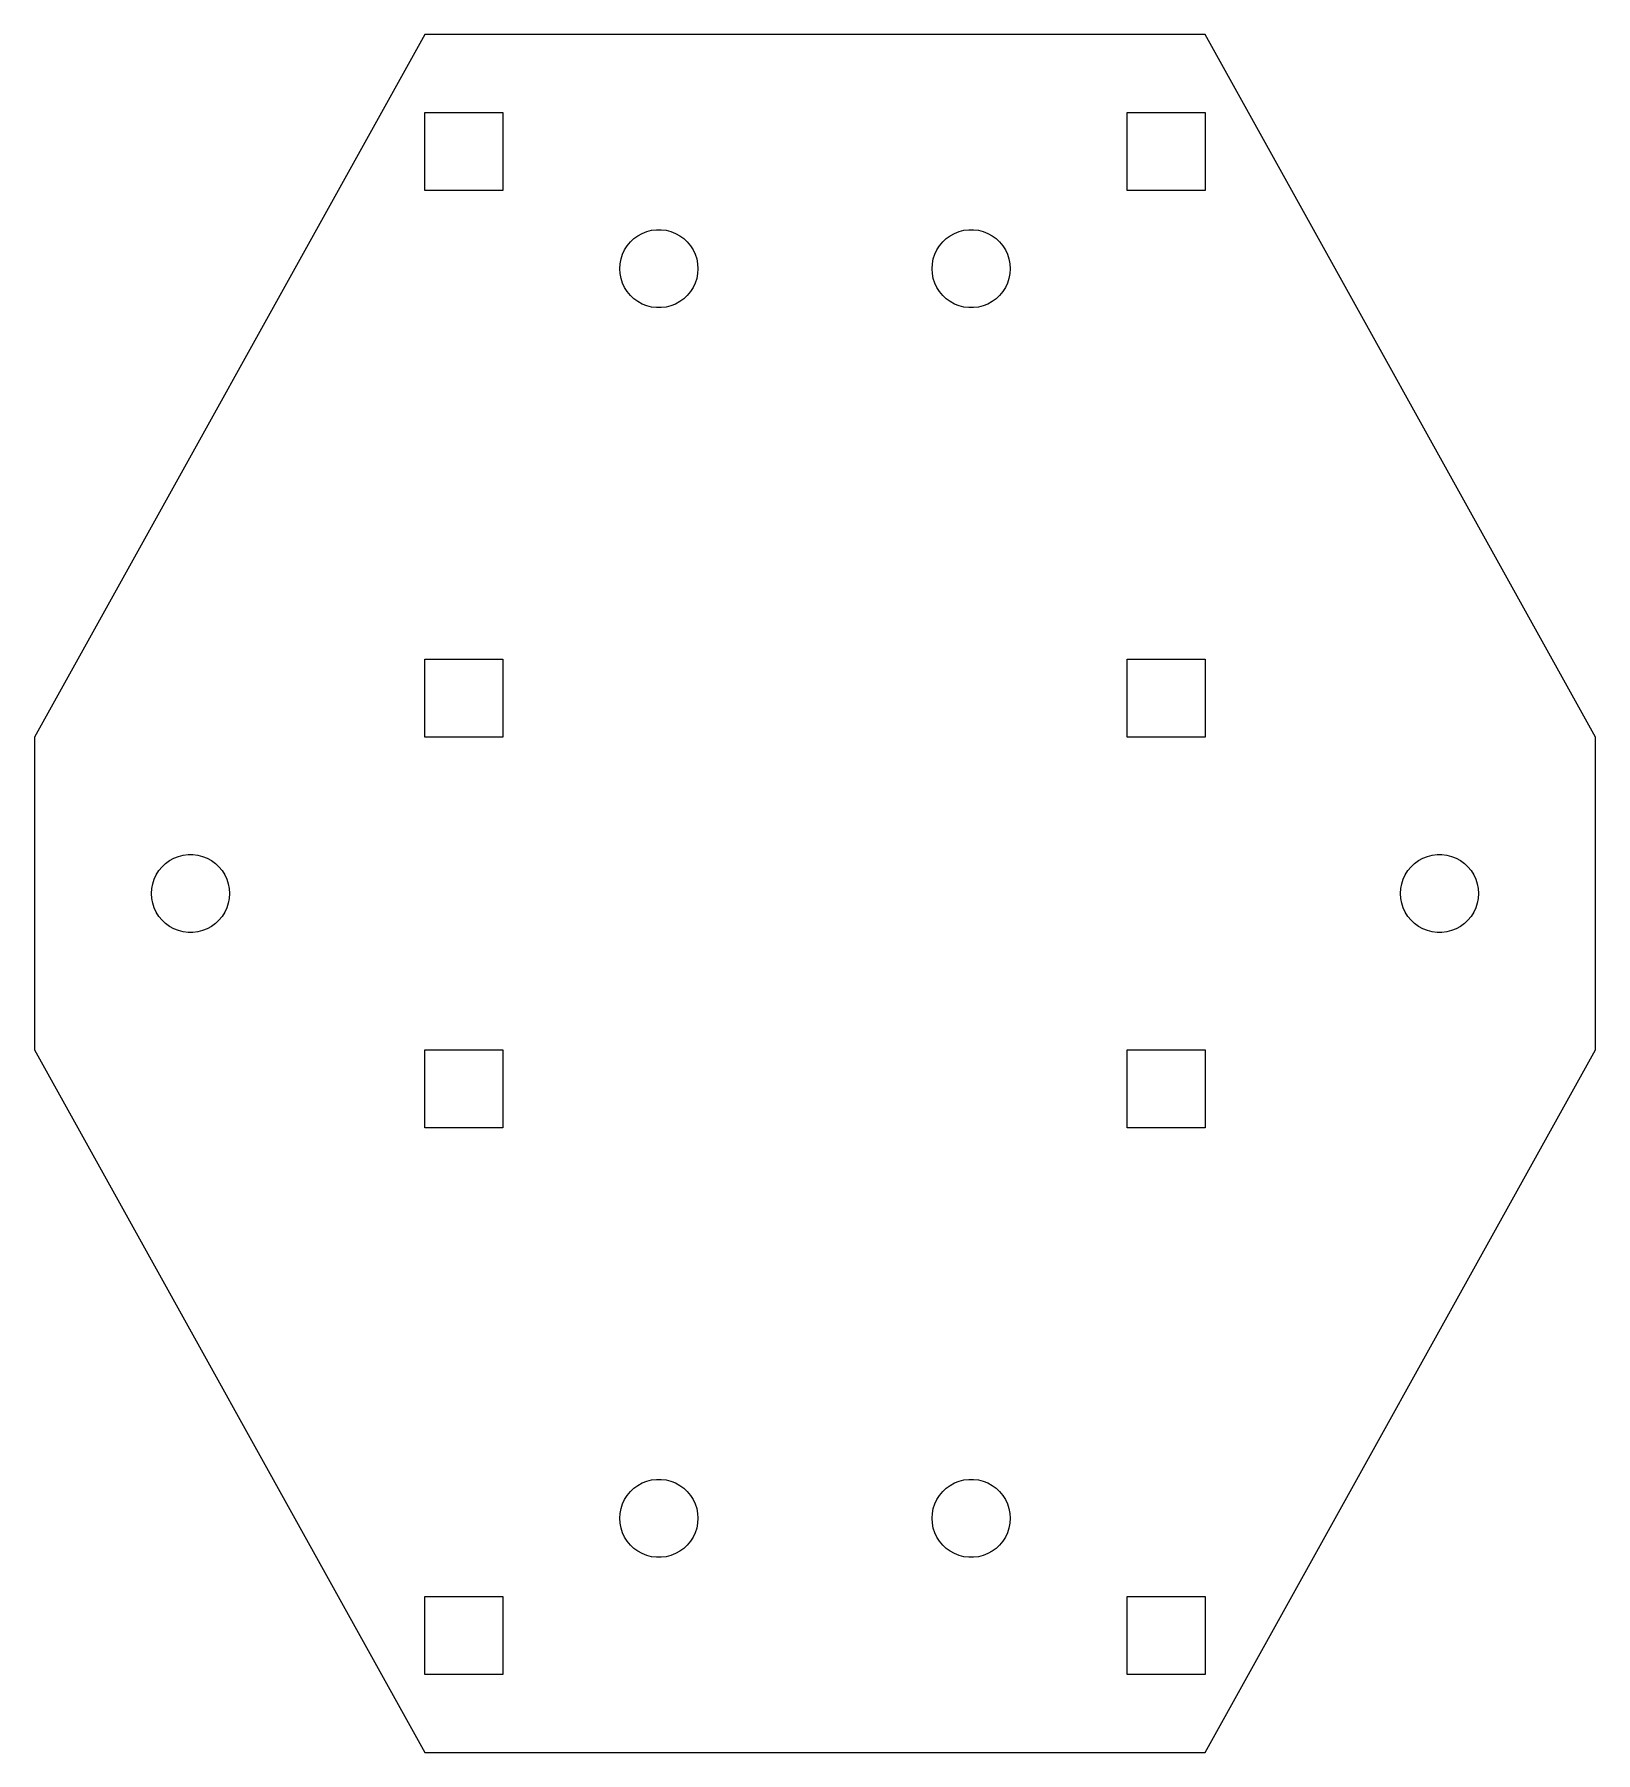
# Model space of a CAD drawing. Header units: metres. Extents: x -50 to 50, y -55 to 55.
import ezdxf

# ---------------------------------------------------------------- set-up
doc = ezdxf.new("R2010")
doc.units = ezdxf.units.M

msp = doc.modelspace()

# ---------------------------------------------------------------- linework, layer by layer
for p, q in [((-25, 55), (-50, 10)), ((25, 55), (-25, 55)), ((50, 10), (25, 55)), ((-25, 45), (-25, 50)), ((-25, 50), (-20, 50)), ((-20, 50), (-20, 45)), ((20, 45), (20, 50)), ((20, 50), (25, 50)), ((25, 50), (25, 45)), ((-20, 45), (-25, 45)), ((25, 45), (20, 45)), ((-11.8224, 41.7114), (-11.5936, 41.9263)), ((-11.5936, 41.9263), (-11.3396, 42.1108)), ((-11.3396, 42.1108), (-11.0644, 42.2621)), ((-11.0644, 42.2621), (-10.7725, 42.3776)), ((-10.7725, 42.3776), (-10.4684, 42.4557)), ((-10.4684, 42.4557), (-10.157, 42.4951)), ((-10.157, 42.4951), (-9.84302, 42.4951)), ((-9.84302, 42.4951), (-9.53154, 42.4557)), ((-9.53154, 42.4557), (-9.22745, 42.3776)), ((-9.22745, 42.3776), (-8.93555, 42.2621)), ((-8.93555, 42.2621), (-8.66043, 42.1108)), ((-8.66043, 42.1108), (-8.40643, 41.9263)), ((-8.40643, 41.9263), (-8.17757, 41.7114)), ((8.17757, 41.7114), (8.40643, 41.9263)), ((8.40643, 41.9263), (8.66043, 42.1108)), ((8.66043, 42.1108), (8.93555, 42.2621)), ((8.93555, 42.2621), (9.22745, 42.3776)), ((9.22745, 42.3776), (9.53154, 42.4557)), ((9.53154, 42.4557), (9.84302, 42.4951)), ((9.84302, 42.4951), (10.157, 42.4951)), ((10.157, 42.4951), (10.4684, 42.4557)), ((10.4684, 42.4557), (10.7725, 42.3776)), ((10.7725, 42.3776), (11.0644, 42.2621)), ((11.0644, 42.2621), (11.3396, 42.1108)), ((11.3396, 42.1108), (11.5936, 41.9263)), ((11.5936, 41.9263), (11.8224, 41.7114)), ((-12.4214, 40.6217), (-12.3244, 40.9203)), ((-12.3244, 40.9203), (-12.1908, 41.2044)), ((-12.1908, 41.2044), (-12.0225, 41.4695)), ((-12.0225, 41.4695), (-11.8224, 41.7114)), ((-8.17757, 41.7114), (-7.97745, 41.4695)), ((-7.97745, 41.4695), (-7.80922, 41.2044)), ((-7.80922, 41.2044), (-7.67555, 40.9203)), ((-7.67555, 40.9203), (-7.57854, 40.6217)), ((7.57854, 40.6217), (7.67555, 40.9203)), ((7.67555, 40.9203), (7.80922, 41.2044)), ((7.80922, 41.2044), (7.97745, 41.4695)), ((7.97745, 41.4695), (8.17757, 41.7114)), ((11.8224, 41.7114), (12.0225, 41.4695)), ((12.0225, 41.4695), (12.1908, 41.2044)), ((12.1908, 41.2044), (12.3244, 40.9203)), ((12.3244, 40.9203), (12.4214, 40.6217)), ((-12.5, 40), (-12.4803, 40.3133)), ((-12.4803, 39.6867), (-12.5, 40)), ((-12.4803, 40.3133), (-12.4214, 40.6217)), ((-12.4214, 39.3783), (-12.4803, 39.6867)), ((-7.57854, 40.6217), (-7.5197, 40.3133)), ((-7.5197, 39.6867), (-7.57854, 39.3783)), ((-7.5197, 40.3133), (-7.5, 40)), ((-7.5, 40), (-7.5197, 39.6867)), ((7.5, 40), (7.5197, 40.3133)), ((7.5197, 39.6867), (7.5, 40)), ((7.5197, 40.3133), (7.57854, 40.6217)), ((7.57854, 39.3783), (7.5197, 39.6867)), ((12.4214, 40.6217), (12.4803, 40.3133)), ((12.4803, 39.6867), (12.4214, 39.3783)), ((12.4803, 40.3133), (12.5, 40)), ((12.5, 40), (12.4803, 39.6867)), ((-12.3244, 39.0797), (-12.4214, 39.3783)), ((-12.1908, 38.7956), (-12.3244, 39.0797)), ((-12.0225, 38.5305), (-12.1908, 38.7956)), ((-11.8224, 38.2886), (-12.0225, 38.5305)), ((-7.97745, 38.5305), (-8.17757, 38.2886)), ((-7.80922, 38.7956), (-7.97745, 38.5305)), ((-7.67555, 39.0797), (-7.80922, 38.7956)), ((-7.57854, 39.3783), (-7.67555, 39.0797)), ((7.67555, 39.0797), (7.57854, 39.3783)), ((7.80922, 38.7956), (7.67555, 39.0797)), ((7.97745, 38.5305), (7.80922, 38.7956)), ((8.17757, 38.2886), (7.97745, 38.5305)), ((12.0225, 38.5305), (11.8224, 38.2886)), ((12.1908, 38.7956), (12.0225, 38.5305)), ((12.3244, 39.0797), (12.1908, 38.7956)), ((12.4214, 39.3783), (12.3244, 39.0797)), ((-11.5936, 38.0737), (-11.8224, 38.2886)), ((-11.3396, 37.8892), (-11.5936, 38.0737)), ((-11.0644, 37.7379), (-11.3396, 37.8892)), ((-10.7725, 37.6223), (-11.0644, 37.7379)), ((-10.4684, 37.5443), (-10.7725, 37.6223)), ((-10.157, 37.5049), (-10.4684, 37.5443)), ((-9.84302, 37.5049), (-10.157, 37.5049)), ((-9.53154, 37.5443), (-9.84302, 37.5049)), ((-9.22745, 37.6223), (-9.53154, 37.5443)), ((-8.93555, 37.7379), (-9.22745, 37.6223)), ((-8.66043, 37.8892), (-8.93555, 37.7379)), ((-8.40643, 38.0737), (-8.66043, 37.8892)), ((-8.17757, 38.2886), (-8.40643, 38.0737)), ((8.40643, 38.0737), (8.17757, 38.2886)), ((8.66043, 37.8892), (8.40643, 38.0737)), ((8.93555, 37.7379), (8.66043, 37.8892)), ((9.22745, 37.6223), (8.93555, 37.7379)), ((9.53154, 37.5443), (9.22745, 37.6223)), ((9.84302, 37.5049), (9.53154, 37.5443)), ((10.157, 37.5049), (9.84302, 37.5049)), ((10.4684, 37.5443), (10.157, 37.5049)), ((10.7725, 37.6223), (10.4684, 37.5443)), ((11.0644, 37.7379), (10.7725, 37.6223)), ((11.3396, 37.8892), (11.0644, 37.7379)), ((11.5936, 38.0737), (11.3396, 37.8892)), ((11.8224, 38.2886), (11.5936, 38.0737)), ((-25, 10), (-25, 15)), ((-25, 15), (-20, 15)), ((-20, 15), (-20, 10)), ((20, 10), (20, 15)), ((20, 15), (25, 15)), ((25, 15), (25, 10)), ((-50, 10), (-50, -10)), ((-20, 10), (-25, 10)), ((25, 10), (20, 10)), ((50, -10), (50, 10)), ((-41.3396, 2.11081), (-41.0644, 2.26205)), ((-41.0644, 2.26205), (-40.7725, 2.37764)), ((-40.7725, 2.37764), (-40.4684, 2.4557)), ((-40.4684, 2.4557), (-40.157, 2.49506)), ((-40.157, 2.49506), (-39.843, 2.49506)), ((-39.843, 2.49506), (-39.5315, 2.4557)), ((-39.5315, 2.4557), (-39.2274, 2.37764)), ((-39.2274, 2.37764), (-38.9355, 2.26205)), ((-38.9355, 2.26205), (-38.6604, 2.11081)), ((38.6604, 2.11081), (38.9355, 2.26205)), ((38.9355, 2.26205), (39.2274, 2.37764)), ((39.2274, 2.37764), (39.5315, 2.4557)), ((39.5315, 2.4557), (39.843, 2.49506)), ((39.843, 2.49506), (40.157, 2.49506)), ((40.157, 2.49506), (40.4684, 2.4557)), ((40.4684, 2.4557), (40.7725, 2.37764)), ((40.7725, 2.37764), (41.0644, 2.26205)), ((41.0644, 2.26205), (41.3396, 2.11081)), ((-42.3244, 0.920303), (-42.1908, 1.20438)), ((-42.1908, 1.20438), (-42.0225, 1.46945)), ((-42.0225, 1.46945), (-41.8224, 1.71136)), ((-41.8224, 1.71136), (-41.5936, 1.92627)), ((-41.5936, 1.92627), (-41.3396, 2.11081)), ((-38.6604, 2.11081), (-38.4064, 1.92627)), ((-38.4064, 1.92627), (-38.1776, 1.71136)), ((-38.1776, 1.71136), (-37.9774, 1.46945)), ((-37.9774, 1.46945), (-37.8092, 1.20438)), ((-37.8092, 1.20438), (-37.6756, 0.920303)), ((37.6756, 0.920303), (37.8092, 1.20438)), ((37.8092, 1.20438), (37.9774, 1.46945)), ((37.9774, 1.46945), (38.1776, 1.71136)), ((38.1776, 1.71136), (38.4064, 1.92627)), ((38.4064, 1.92627), (38.6604, 2.11081)), ((41.3396, 2.11081), (41.5936, 1.92627)), ((41.5936, 1.92627), (41.8224, 1.71136)), ((41.8224, 1.71136), (42.0225, 1.46945)), ((42.0225, 1.46945), (42.1908, 1.20438)), ((42.1908, 1.20438), (42.3244, 0.920303)), ((-42.5, 0), (-42.4803, 0.313324)), ((-42.4803, -0.313324), (-42.5, 0)), ((-42.4803, 0.313324), (-42.4214, 0.621719)), ((-42.4214, 0.621719), (-42.3244, 0.920303)), ((-37.6756, 0.920303), (-37.5785, 0.621719)), ((-37.5785, 0.621719), (-37.5197, 0.313324)), ((-37.5197, 0.313324), (-37.5, 0)), ((-37.5, 0), (-37.5197, -0.313324)), ((37.5, 0), (37.5197, 0.313324)), ((37.5197, -0.313324), (37.5, 0)), ((37.5197, 0.313324), (37.5785, 0.621719)), ((37.5785, 0.621719), (37.6756, 0.920303)), ((42.3244, 0.920303), (42.4214, 0.621719)), ((42.4214, 0.621719), (42.4803, 0.313324)), ((42.4803, 0.313324), (42.5, 0)), ((42.5, 0), (42.4803, -0.313324)), ((-42.4214, -0.621719), (-42.4803, -0.313324)), ((-42.3244, -0.920303), (-42.4214, -0.621719)), ((-42.1908, -1.20438), (-42.3244, -0.920303)), ((-37.6756, -0.920303), (-37.8092, -1.20438)), ((-37.5785, -0.621719), (-37.6756, -0.920303)), ((-37.5197, -0.313324), (-37.5785, -0.621719)), ((37.5785, -0.621719), (37.5197, -0.313324)), ((37.6756, -0.920303), (37.5785, -0.621719)), ((37.8092, -1.20438), (37.6756, -0.920303)), ((42.3244, -0.920303), (42.1908, -1.20438)), ((42.4214, -0.621719), (42.3244, -0.920303)), ((42.4803, -0.313324), (42.4214, -0.621719)), ((-42.0225, -1.46945), (-42.1908, -1.20438)), ((-41.8224, -1.71136), (-42.0225, -1.46945)), ((-41.5936, -1.92627), (-41.8224, -1.71136)), ((-41.3396, -2.11081), (-41.5936, -1.92627)), ((-41.0644, -2.26205), (-41.3396, -2.11081)), ((-38.6604, -2.11081), (-38.9355, -2.26205)), ((-38.4064, -1.92627), (-38.6604, -2.11081)), ((-38.1776, -1.71136), (-38.4064, -1.92627)), ((-37.9774, -1.46945), (-38.1776, -1.71136)), ((-37.8092, -1.20438), (-37.9774, -1.46945)), ((37.9774, -1.46945), (37.8092, -1.20438)), ((38.1776, -1.71136), (37.9774, -1.46945)), ((38.4064, -1.92627), (38.1776, -1.71136)), ((38.6604, -2.11081), (38.4064, -1.92627)), ((38.9355, -2.26205), (38.6604, -2.11081)), ((41.3396, -2.11081), (41.0644, -2.26205)), ((41.5936, -1.92627), (41.3396, -2.11081)), ((41.8224, -1.71136), (41.5936, -1.92627)), ((42.0225, -1.46945), (41.8224, -1.71136)), ((42.1908, -1.20438), (42.0225, -1.46945)), ((-40.7725, -2.37764), (-41.0644, -2.26205)), ((-40.4684, -2.4557), (-40.7725, -2.37764)), ((-40.157, -2.49506), (-40.4684, -2.4557)), ((-39.843, -2.49506), (-40.157, -2.49506)), ((-39.5315, -2.4557), (-39.843, -2.49506)), ((-39.2274, -2.37764), (-39.5315, -2.4557)), ((-38.9355, -2.26205), (-39.2274, -2.37764)), ((39.2274, -2.37764), (38.9355, -2.26205)), ((39.5315, -2.4557), (39.2274, -2.37764)), ((39.843, -2.49506), (39.5315, -2.4557)), ((40.157, -2.49506), (39.843, -2.49506)), ((40.4684, -2.4557), (40.157, -2.49506)), ((40.7725, -2.37764), (40.4684, -2.4557)), ((41.0644, -2.26205), (40.7725, -2.37764)), ((-50, -10), (-25, -55)), ((-25, -15), (-25, -10)), ((-25, -10), (-20, -10)), ((-20, -10), (-20, -15)), ((20, -15), (20, -10)), ((20, -10), (25, -10)), ((25, -55), (50, -10)), ((25, -10), (25, -15)), ((-20, -15), (-25, -15)), ((25, -15), (20, -15)), ((-12.0225, -38.5305), (-11.8224, -38.2886)), ((-11.8224, -38.2886), (-11.5936, -38.0737)), ((-11.5936, -38.0737), (-11.3396, -37.8892)), ((-11.3396, -37.8892), (-11.0644, -37.7379)), ((-11.0644, -37.7379), (-10.7725, -37.6223)), ((-10.7725, -37.6223), (-10.4684, -37.5443)), ((-10.4684, -37.5443), (-10.157, -37.5049)), ((-10.157, -37.5049), (-9.84302, -37.5049)), ((-9.84302, -37.5049), (-9.53154, -37.5443)), ((-9.53154, -37.5443), (-9.22745, -37.6223)), ((-9.22745, -37.6223), (-8.93555, -37.7379)), ((-8.93555, -37.7379), (-8.66043, -37.8892)), ((-8.66043, -37.8892), (-8.40643, -38.0737)), ((-8.40643, -38.0737), (-8.17757, -38.2886)), ((-8.17757, -38.2886), (-7.97745, -38.5305)), ((7.97745, -38.5305), (8.17757, -38.2886)), ((8.17757, -38.2886), (8.40643, -38.0737)), ((8.40643, -38.0737), (8.66043, -37.8892)), ((8.66043, -37.8892), (8.93555, -37.7379)), ((8.93555, -37.7379), (9.22745, -37.6223)), ((9.22745, -37.6223), (9.53154, -37.5443)), ((9.53154, -37.5443), (9.84302, -37.5049)), ((9.84302, -37.5049), (10.157, -37.5049)), ((10.157, -37.5049), (10.4684, -37.5443)), ((10.4684, -37.5443), (10.7725, -37.6223)), ((10.7725, -37.6223), (11.0644, -37.7379)), ((11.0644, -37.7379), (11.3396, -37.8892)), ((11.3396, -37.8892), (11.5936, -38.0737)), ((11.5936, -38.0737), (11.8224, -38.2886)), ((11.8224, -38.2886), (12.0225, -38.5305)), ((-12.4803, -39.6867), (-12.4214, -39.3783)), ((-12.4214, -39.3783), (-12.3244, -39.0797)), ((-12.3244, -39.0797), (-12.1908, -38.7956)), ((-12.1908, -38.7956), (-12.0225, -38.5305)), ((-7.97745, -38.5305), (-7.80922, -38.7956)), ((-7.80922, -38.7956), (-7.67555, -39.0797)), ((-7.67555, -39.0797), (-7.57854, -39.3783)), ((-7.57854, -39.3783), (-7.5197, -39.6867)), ((7.5197, -39.6867), (7.57854, -39.3783)), ((7.57854, -39.3783), (7.67555, -39.0797)), ((7.67555, -39.0797), (7.80922, -38.7956)), ((7.80922, -38.7956), (7.97745, -38.5305)), ((12.0225, -38.5305), (12.1908, -38.7956)), ((12.1908, -38.7956), (12.3244, -39.0797)), ((12.3244, -39.0797), (12.4214, -39.3783)), ((12.4214, -39.3783), (12.4803, -39.6867)), ((-12.5, -40), (-12.4803, -39.6867)), ((-12.4803, -40.3133), (-12.5, -40)), ((-12.4214, -40.6217), (-12.4803, -40.3133)), ((-12.3244, -40.9203), (-12.4214, -40.6217)), ((-7.57854, -40.6217), (-7.67555, -40.9203)), ((-7.5197, -40.3133), (-7.57854, -40.6217)), ((-7.5197, -39.6867), (-7.5, -40)), ((-7.5, -40), (-7.5197, -40.3133)), ((7.5, -40), (7.5197, -39.6867)), ((7.5197, -40.3133), (7.5, -40)), ((7.57854, -40.6217), (7.5197, -40.3133)), ((7.67555, -40.9203), (7.57854, -40.6217)), ((12.4214, -40.6217), (12.3244, -40.9203)), ((12.4803, -40.3133), (12.4214, -40.6217)), ((12.4803, -39.6867), (12.5, -40)), ((12.5, -40), (12.4803, -40.3133)), ((-12.1908, -41.2044), (-12.3244, -40.9203)), ((-12.0225, -41.4695), (-12.1908, -41.2044)), ((-11.8224, -41.7114), (-12.0225, -41.4695)), ((-11.5936, -41.9263), (-11.8224, -41.7114)), ((-8.17757, -41.7114), (-8.40643, -41.9263)), ((-7.97745, -41.4695), (-8.17757, -41.7114)), ((-7.80922, -41.2044), (-7.97745, -41.4695)), ((-7.67555, -40.9203), (-7.80922, -41.2044)), ((7.80922, -41.2044), (7.67555, -40.9203)), ((7.97745, -41.4695), (7.80922, -41.2044)), ((8.17757, -41.7114), (7.97745, -41.4695)), ((8.40643, -41.9263), (8.17757, -41.7114)), ((11.8224, -41.7114), (11.5936, -41.9263)), ((12.0225, -41.4695), (11.8224, -41.7114)), ((12.1908, -41.2044), (12.0225, -41.4695)), ((12.3244, -40.9203), (12.1908, -41.2044)), ((-11.3396, -42.1108), (-11.5936, -41.9263)), ((-11.0644, -42.2621), (-11.3396, -42.1108)), ((-10.7725, -42.3776), (-11.0644, -42.2621)), ((-10.4684, -42.4557), (-10.7725, -42.3776)), ((-10.157, -42.4951), (-10.4684, -42.4557)), ((-9.84302, -42.4951), (-10.157, -42.4951)), ((-9.53154, -42.4557), (-9.84302, -42.4951)), ((-9.22745, -42.3776), (-9.53154, -42.4557)), ((-8.93555, -42.2621), (-9.22745, -42.3776)), ((-8.66043, -42.1108), (-8.93555, -42.2621)), ((-8.40643, -41.9263), (-8.66043, -42.1108)), ((8.66043, -42.1108), (8.40643, -41.9263)), ((8.93555, -42.2621), (8.66043, -42.1108)), ((9.22745, -42.3776), (8.93555, -42.2621)), ((9.53154, -42.4557), (9.22745, -42.3776)), ((9.84302, -42.4951), (9.53154, -42.4557)), ((10.157, -42.4951), (9.84302, -42.4951)), ((10.4684, -42.4557), (10.157, -42.4951)), ((10.7725, -42.3776), (10.4684, -42.4557)), ((11.0644, -42.2621), (10.7725, -42.3776)), ((11.3396, -42.1108), (11.0644, -42.2621)), ((11.5936, -41.9263), (11.3396, -42.1108)), ((-25, -50), (-25, -45)), ((-25, -45), (-20, -45)), ((-20, -45), (-20, -50)), ((20, -50), (20, -45)), ((20, -45), (25, -45)), ((25, -45), (25, -50)), ((-20, -50), (-25, -50)), ((25, -50), (20, -50)), ((-25, -55), (25, -55))]:
    msp.add_line(p, q)

doc.saveas('drawing.dxf')
